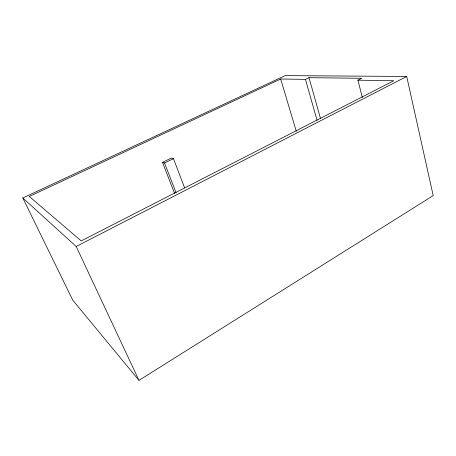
<?xml version="1.0" encoding="UTF-8"?>
<svg xmlns="http://www.w3.org/2000/svg" width="456" height="456" viewBox="0 0 456 456"><rect width="100%" height="100%" fill="white"/><g stroke="black" fill="none" stroke-linecap="round" stroke-linejoin="round"><path stroke-width="0.68" d="M138.983 380.378L433.2 195.601L406.712 76.454L285.171 75.622L22.8 197.972L72.743 300.139L138.983 380.378L76.192 246.485L22.8 197.972M76.192 246.485L406.712 76.454M357.943 80.188L361.779 78.284L309.014 77.685L305.457 79.378L280.674 78.996L29.309 196.456L81.208 240.939L393.796 80.74L357.943 80.188L362.286 97.419M174.631 193.526L162.501 162.364L171.388 158.038L173.474 158.66L184.634 187.929M162.501 162.364L164.536 163.02L173.474 158.66M164.536 163.02L176.079 192.757M280.674 78.996L296.286 131.299M305.457 79.378L317.068 120.31M309.014 77.685L320.505 118.549"/></g></svg>
